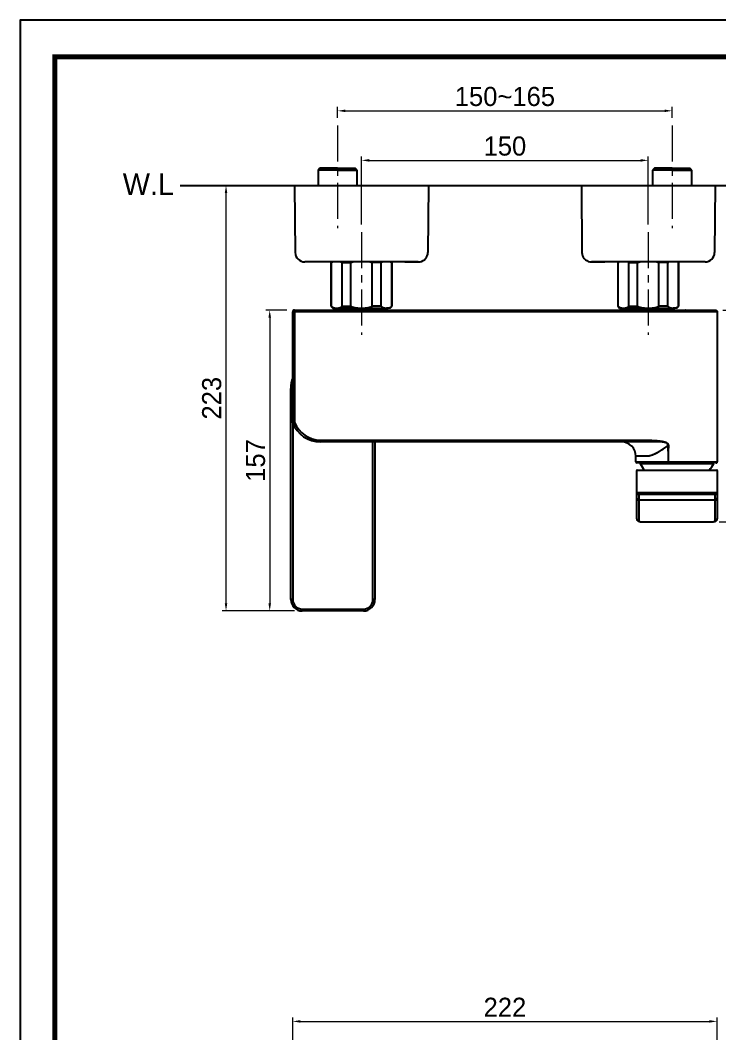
# Model space of a CAD drawing. Extents: x 1797 to 2925, y 0 to 827.
# Drawn here: x 1797 to 2162, y 296 to 827 of the extents above; entities that cross this region are included whole.
import ezdxf

# ---------------------------------------------------------------- set-up
doc = ezdxf.new("R2010")
doc.units = 0
doc.header["$LTSCALE"] = 30
doc.header["$MEASUREMENT"] = 0
doc.header["$PDMODE"] = 3
doc.header["$PDSIZE"] = -10
doc.linetypes.add('CENTER', pattern=[2, 1.25, -0.25, 0.25, -0.25])
doc.layers.get('0').update_dxf_attribs({"linetype": 'CONTINUOUS'})
doc.layers.get('DEFPOINTS').update_dxf_attribs({"linetype": 'CONTINUOUS'})
doc.layers.add('1', color=7, linetype='CONTINUOUS')
doc.layers.add('DEF_LAYER_ASSEM_MEMBER', color=7, linetype='CONTINUOUS')
doc.layers.add('치수선', color=7, linetype='CONTINUOUS', lineweight=20)
doc.styles.add('Daelim Dimension', font='')
doc.styles.get('Daelim Dimension').set_extended_font_data('나눔고딕')
doc.dimstyles.new('DEFAULT', dxfattribs={"dimscale": 2, "dimtxt": 2, "dimasz": 2, "dimexe": 0, "dimexo": 2, "dimgap": 1, "dimtad": 1, "dimdec": 1, "dimzin": 9, "dimdsep": 46, "dimtxsty": 'Daelim Dimension', "dimcen": 0.5, "dimclrd": 252, "dimclre": 252, "dimclrt": 3, "dimadec": 1, "dimazin": 0, "dimtfac": 1, "dimtdec": 1, "dimtix": 1, "dimtmove": 0, "dimatfit": 3, "dimfxl": 1, "dimtolj": 1, "dimtzin": 1, "dimlwd": 9, "dimlwe": 9, "dimarcsym": 0})

# ---------------------------------------------------------------- blocks, each defined once
blk = doc.blocks.new('*D16')
at = {"color": 5, "lineweight": 9, "ltscale": 0.5, "transparency": 16777216}
for p, q in [((1939.08, 268.83), (1939.08, 304.85)), ((1943.08, 302.85), (2157.08, 302.85)), ((2161.08, 253.44), (2161.08, 304.85))]:
    blk.add_line(p, q, dxfattribs=at)
at = {"color": 5, "ltscale": 0.5, "transparency": 16777216}
for points in [[(1943.08, 303.51), (1943.08, 302.18), (1939.08, 302.85)], [(2157.08, 303.51), (2157.08, 302.18), (2161.08, 302.85)]]:
    blk.add_solid(points, dxfattribs=at)
at = {"layer": 'DEFPOINTS', "color": 0, "ltscale": 0.5, "transparency": 16777216}
for p in [(2161.08, 302.85), (1939.08, 264.83), (2161.08, 249.44)]:
    blk.add_point(p, dxfattribs=at)
at = {"color": 7, "ltscale": 0.5, "transparency": 16777216, "insert": (2050.08, 310.24), "char_height": 10, "attachment_point": 5, "style": 'Daelim Dimension'}
blk.add_mtext('\\A1;222', dxfattribs=at)
blk = doc.blocks.new('*D18')
at = {"color": 5, "lineweight": 9, "ltscale": 0.5, "transparency": 16777216}
for p, q in [((1936.08, 740.32), (1902.2, 740.32)), ((1904.2, 521.67), (1904.2, 736.32)), ((1940.08, 517.67), (1902.2, 517.67))]:
    blk.add_line(p, q, dxfattribs=at)
at = {"color": 5, "ltscale": 0.5, "transparency": 16777216}
for points in [[(1903.54, 736.32), (1904.87, 736.32), (1904.2, 740.32)], [(1903.54, 521.67), (1904.87, 521.67), (1904.2, 517.67)]]:
    blk.add_solid(points, dxfattribs=at)
at = {"layer": 'DEFPOINTS', "color": 0, "ltscale": 0.5, "transparency": 16777216}
for p in [(1904.2, 740.32), (1940.08, 740.32), (1944.08, 517.67)]:
    blk.add_point(p, dxfattribs=at)
at = {"color": 7, "ltscale": 0.5, "transparency": 16777216, "insert": (1896.75, 629), "char_height": 10, "attachment_point": 5, "rotation": 90, "style": 'Daelim Dimension'}
blk.add_mtext('\\A1;223', dxfattribs=at)
blk = doc.blocks.new('*D19')
at = {"color": 5, "lineweight": 9, "ltscale": 0.5, "transparency": 16777216}
for p, q in [((1936.08, 675.12), (1925.05, 675.12)), ((1927.05, 671.12), (1927.05, 521.67)), ((1940.08, 517.67), (1925.05, 517.67))]:
    blk.add_line(p, q, dxfattribs=at)
at = {"color": 5, "ltscale": 0.5, "transparency": 16777216}
for points in [[(1926.39, 671.12), (1927.72, 671.12), (1927.05, 675.12)], [(1926.39, 521.67), (1927.72, 521.67), (1927.05, 517.67)]]:
    blk.add_solid(points, dxfattribs=at)
at = {"layer": 'DEFPOINTS', "color": 0, "ltscale": 0.5, "transparency": 16777216}
for p in [(1940.08, 675.12), (1927.05, 517.67), (1944.08, 517.67)]:
    blk.add_point(p, dxfattribs=at)
at = {"color": 7, "ltscale": 0.5, "transparency": 16777216, "insert": (1919.67, 596.4), "char_height": 10, "attachment_point": 5, "rotation": 90, "style": 'Daelim Dimension'}
blk.add_mtext('\\A1;157', dxfattribs=at)
blk = doc.blocks.new('*D20')
at = {"color": 5, "lineweight": 9, "ltscale": 0.5, "transparency": 16777216}
for p, q in [((2164.08, 675.12), (2186.6, 675.12)), ((2184.6, 568.3), (2184.6, 671.12)), ((2162.08, 564.3), (2186.6, 564.3))]:
    blk.add_line(p, q, dxfattribs=at)
at = {"color": 5, "ltscale": 0.5, "transparency": 16777216}
for points in [[(2183.94, 671.12), (2185.27, 671.12), (2184.6, 675.12)], [(2183.94, 568.3), (2185.27, 568.3), (2184.6, 564.3)]]:
    blk.add_solid(points, dxfattribs=at)
at = {"layer": 'DEFPOINTS', "color": 0, "ltscale": 0.5, "transparency": 16777216}
for p in [(2160.08, 675.12), (2184.6, 675.12), (2158.08, 564.3)]:
    blk.add_point(p, dxfattribs=at)
at = {"color": 7, "ltscale": 0.5, "transparency": 16777216, "insert": (2177.27, 619.71), "char_height": 10, "attachment_point": 5, "rotation": 90, "style": 'Daelim Dimension'}
blk.add_mtext('\\A1;111', dxfattribs=at)
blk = doc.blocks.new('*D21')
at = {"color": 5, "lineweight": 9, "ltscale": 0.5, "transparency": 16777216}
for p, q in [((2164.08, 740.32), (2186.6, 740.32)), ((2184.6, 679.12), (2184.6, 736.32)), ((2164.08, 675.12), (2186.6, 675.12))]:
    blk.add_line(p, q, dxfattribs=at)
at = {"color": 5, "ltscale": 0.5, "transparency": 16777216}
for points in [[(2183.94, 736.32), (2185.27, 736.32), (2184.6, 740.32)], [(2183.94, 679.12), (2185.27, 679.12), (2184.6, 675.12)]]:
    blk.add_solid(points, dxfattribs=at)
at = {"layer": 'DEFPOINTS', "color": 0, "ltscale": 0.5, "transparency": 16777216}
for p in [(2160.08, 740.32), (2184.6, 740.32), (2160.08, 675.12)]:
    blk.add_point(p, dxfattribs=at)
at = {"color": 7, "ltscale": 0.5, "transparency": 16777216, "insert": (2177.16, 707.72), "char_height": 10, "attachment_point": 5, "rotation": 90, "style": 'Daelim Dimension'}
blk.add_mtext('\\A1;65', dxfattribs=at)
blk = doc.blocks.new('*D22')
at = {"color": 5, "lineweight": 9, "ltscale": 0.5, "transparency": 16777216}
for p, q in [((1975.08, 719.85), (1975.08, 755.48)), ((1979.08, 753.48), (2121.08, 753.48)), ((2125.08, 719.85), (2125.08, 755.48))]:
    blk.add_line(p, q, dxfattribs=at)
at = {"color": 5, "ltscale": 0.5, "transparency": 16777216}
for points in [[(1979.08, 754.15), (1979.08, 752.81), (1975.08, 753.48)], [(2121.08, 754.15), (2121.08, 752.81), (2125.08, 753.48)]]:
    blk.add_solid(points, dxfattribs=at)
at = {"layer": 'DEFPOINTS', "color": 0, "ltscale": 0.5, "transparency": 16777216}
for p in [(2125.08, 753.48), (1975.08, 715.85), (2125.08, 715.85)]:
    blk.add_point(p, dxfattribs=at)
at = {"color": 7, "ltscale": 0.5, "transparency": 16777216, "insert": (2050.08, 760.91), "char_height": 10, "attachment_point": 5, "style": 'Daelim Dimension'}
blk.add_mtext('\\A1;150', dxfattribs=at)
blk = doc.blocks.new('*D23')
at = {"color": 5, "lineweight": 9, "ltscale": 0.5, "transparency": 16777216}
for p, q in [((1962.58, 775.66), (1962.58, 781.41)), ((2137.58, 775.66), (2137.58, 781.41)), ((1966.58, 779.41), (2133.58, 779.41))]:
    blk.add_line(p, q, dxfattribs=at)
at = {"color": 5, "ltscale": 0.5, "transparency": 16777216}
for points in [[(1966.58, 780.08), (1966.58, 778.75), (1962.58, 779.41)], [(2133.58, 780.08), (2133.58, 778.75), (2137.58, 779.41)]]:
    blk.add_solid(points, dxfattribs=at)
at = {"layer": 'DEFPOINTS', "color": 0, "ltscale": 0.5, "transparency": 16777216}
for p in [(2137.58, 779.41), (1962.58, 771.66), (2137.58, 771.66)]:
    blk.add_point(p, dxfattribs=at)
at = {"color": 7, "ltscale": 0.5, "transparency": 16777216, "insert": (2050.08, 786.86), "char_height": 10, "attachment_point": 5, "style": 'Daelim Dimension'}
blk.add_mtext('\\A1;150~165', dxfattribs=at)

msp = doc.modelspace()

# ---------------------------------------------------------------- linework, layer by layer
at = {"ltscale": 0.5}
msp.add_line((1880.29, 740.32), (2667.68, 740.32), dxfattribs=at)
msp.add_lwpolyline([(1796.59, 0), (2924.99, 0), (2924.99, 826.8), (1796.59, 826.8)], close=True, dxfattribs=at)
at = {"color": 5, "linetype": 'ByBlock', "lineweight": 200, "const_width": 2.6}
msp.add_lwpolyline([(1814.73, 35.4), (2906.73, 35.4), (2906.73, 807.6), (1814.73, 807.6)], close=True, dxfattribs=at)
at = {"layer": '1', "color": 7, "linetype": 'Continuous', "lineweight": -3}
for p, q in [((1953.33, 749.32), (1952.33, 748.32)), ((1962.58, 748.32), (1952.33, 748.32)), ((1952.33, 748.32), (1952.33, 740.32)), ((1962.58, 749.32), (1953.33, 749.32)), ((1962.58, 749.32), (1971.83, 749.32)), ((1962.58, 748.32), (1972.83, 748.32)), ((1972.83, 748.32), (1971.83, 749.32)), ((1972.83, 740.32), (1972.83, 748.32)), ((2128.33, 749.32), (2127.33, 748.32)), ((2137.58, 748.32), (2127.33, 748.32)), ((2127.33, 748.32), (2127.33, 740.32)), ((2137.58, 749.32), (2128.33, 749.32)), ((2137.58, 749.32), (2146.83, 749.32)), ((2137.58, 748.32), (2147.83, 748.32)), ((2147.83, 748.32), (2146.83, 749.32)), ((2147.83, 740.32), (2147.83, 748.32)), ((1940.08, 740.32), (1952.08, 740.32)), ((1940.08, 740.32), (1940.39, 705.28)), ((1952.08, 740.32), (1998.08, 740.32)), ((1998.08, 740.32), (2010.08, 740.32)), ((2010.08, 740.32), (2009.78, 705.28)), ((2090.08, 740.32), (2102.08, 740.32)), ((2090.08, 740.32), (2090.39, 705.28)), ((2102.08, 740.32), (2148.08, 740.32)), ((2148.08, 740.32), (2160.08, 740.32)), ((2160.08, 740.32), (2159.78, 705.28)), ((1997.78, 700.32), (1952.39, 700.32)), ((1959.38, 700.32), (1959.08, 700.02)), ((1991.08, 700.02), (1990.78, 700.32)), ((2147.78, 700.32), (2102.39, 700.32)), ((2109.38, 700.32), (2109.08, 700.02)), ((2141.08, 700.02), (2140.78, 700.32)), ((1959.08, 700.02), (1959.31, 700.02)), ((1959.08, 700.02), (1959.08, 677.12)), ((1959.31, 677.12), (1959.31, 700.02)), ((1964.88, 677.12), (1964.88, 700.02)), ((1964.88, 700.02), (1969.51, 700.02)), ((1969.51, 677.12), (1969.51, 700.02)), ((1980.65, 677.12), (1980.65, 700.02)), ((1985.29, 700.02), (1980.65, 700.02)), ((1985.29, 677.12), (1985.29, 700.02)), ((1990.86, 700.02), (1991.08, 700.02)), ((1990.86, 677.12), (1990.86, 700.02)), ((1991.08, 677.12), (1991.08, 700.02)), ((2109.08, 700.02), (2109.31, 700.02)), ((2109.08, 700.02), (2109.08, 677.12)), ((2109.31, 677.12), (2109.31, 700.02)), ((2114.88, 700.02), (2119.51, 700.02)), ((2114.88, 677.12), (2114.88, 700.02)), ((2119.51, 677.12), (2119.51, 700.02)), ((2130.65, 677.12), (2130.65, 700.02)), ((2135.29, 700.02), (2130.65, 700.02)), ((2135.29, 677.12), (2135.29, 700.02)), ((2140.86, 700.02), (2141.08, 700.02)), ((2140.86, 677.12), (2140.86, 700.02)), ((2141.08, 677.12), (2141.08, 700.02)), ((1939.08, 674.12), (1940.08, 674.12)), ((1939.08, 616.15), (1939.08, 674.12)), ((1940.08, 675.12), (2144.58, 675.12)), ((1940.08, 674.12), (1940.08, 675.12)), ((2144.69, 674.12), (1940.08, 674.12)), ((1940.08, 674.12), (1940.08, 616.33)), ((1959.08, 677.12), (1959.31, 677.12)), ((1959.08, 677.12), (1960.08, 676.12)), ((1960.08, 676.12), (1962.09, 676.12)), ((1962.09, 676.12), (1975.08, 676.12)), ((1964.68, 675.12), (1965.01, 676.12)), ((1964.88, 677.12), (1969.51, 677.12)), ((1975.08, 676.12), (1988.07, 676.12)), ((1985.29, 677.12), (1980.65, 677.12)), ((1985.48, 675.12), (1985.15, 676.12)), ((1990.08, 676.12), (1988.07, 676.12)), ((1990.08, 676.12), (1991.08, 677.12)), ((1990.86, 677.12), (1991.08, 677.12)), ((2109.08, 677.12), (2109.31, 677.12)), ((2109.08, 677.12), (2110.08, 676.12)), ((2110.08, 676.12), (2112.09, 676.12)), ((2112.09, 676.12), (2125.08, 676.12)), ((2114.68, 675.12), (2115.01, 676.12)), ((2114.88, 677.12), (2119.51, 677.12)), ((2125.08, 676.12), (2138.07, 676.12)), ((2135.29, 677.12), (2130.65, 677.12)), ((2135.48, 675.12), (2135.15, 676.12)), ((2140.08, 676.12), (2138.07, 676.12)), ((2140.08, 676.12), (2141.08, 677.12)), ((2140.86, 677.12), (2141.08, 677.12)), ((2144.58, 675.12), (2160.08, 675.12)), ((2161.08, 674.12), (2144.69, 674.12)), ((2161.08, 674.12), (2161.08, 595.62)), ((1939.08, 634.15), (1938.08, 634.15)), ((1938.08, 523.67), (1938.08, 634.15)), ((1939.08, 616.14), (1939.08, 523.67)), ((1953.58, 606.12), (1953.58, 607.12)), ((1953.58, 607.12), (2119.08, 607.12)), ((2119.08, 606.12), (1953.58, 606.12)), ((1981.08, 523.67), (1981.08, 606.12)), ((1982.08, 606.12), (1982.08, 523.67)), ((2135.47, 601.37), (2135.47, 595.62)), ((2124.51, 598.62), (2118.58, 598.62)), ((2118.58, 595.62), (2118.58, 598.62)), ((2118.58, 595.62), (2135.47, 595.62)), ((2135.53, 595.12), (2119.08, 595.12)), ((2120.75, 594.82), (2159.42, 594.82)), ((2135.47, 595.62), (2144.69, 595.62)), ((2144.64, 595.12), (2135.53, 595.12)), ((2160.58, 595.12), (2144.64, 595.12)), ((2144.69, 595.62), (2161.08, 595.62)), ((2161.08, 591.2), (2119.08, 591.2)), ((2119.08, 579.69), (2119.08, 591.2)), ((2119.28, 591.4), (2160.88, 591.4)), ((2161.08, 591.2), (2161.08, 579.69)), ((2119.08, 579.69), (2161.08, 579.69)), ((2160.08, 578.69), (2120.08, 578.69)), ((2119.08, 565.79), (2119.08, 576.69)), ((2120.08, 575.72), (2120.08, 564.82)), ((2160.08, 564.82), (2160.08, 575.72)), ((2161.08, 576.69), (2161.08, 565.79)), ((2122.08, 564.33), (2122.08, 564.3)), ((2122.08, 564.33), (2158.08, 564.33)), ((2122.08, 564.3), (2158.08, 564.3)), ((2158.08, 564.33), (2158.08, 564.3)), ((1939.08, 523.67), (1938.08, 523.67)), ((1982.08, 523.67), (1981.08, 523.67)), ((1944.08, 518.67), (1944.08, 517.67)), ((1944.08, 518.67), (1976.08, 518.67)), ((1976.08, 517.67), (1944.08, 517.67)), ((1976.08, 518.67), (1976.08, 517.67))]:
    msp.add_line(p, q, dxfattribs=at)
for centre, radius, start, end in [((1945.39, 705.32), 5, 180.5, 270), ((2004.78, 705.32), 5, 280.252, 359.5), ((2095.39, 705.32), 5, 180.5, 259.7537), ((2154.78, 705.32), 5, 270.0002, 359.5), ((1940.08, 674.12), 1, 90, 180), ((1954.08, 634.15), 16, 159.6347, 180), ((1953.58, 621.62), 15.5, 200.6935, 270), ((1953.58, 621.62), 14.5, 201.4033, 270), ((2111.08, 598.62), 7.5, 0, 90), ((2119.08, 595.62), 0.5, 180, 270), ((2120.92, 594.92), 0.2, 93.1396, 209.3853), ((2140.08, 605.71), 22.19, 209.3853, 220.1581), ((2140.08, 605.71), 22.19, 319.842, 330.6147), ((2159.24, 594.92), 0.2, 330.6147, 86.8604), ((2119.28, 591.2), 0.2, 90, 180), ((2160.88, 591.2), 0.2, 0, 90), ((2120.08, 579.69), 1, 180, 270), ((2160.08, 579.69), 1, 270, 0), ((1944.08, 523.67), 6, 180, 270), ((1944.08, 523.67), 5, 180, 270), ((1976.08, 523.67), 5, 270, 0), ((1976.08, 523.67), 6, 270, 0)]:
    msp.add_arc(centre, radius, start, end, dxfattribs=at)
for centre, major_axis, ratio, start_param, end_param in [((2120.08, 576.69), (1, 0), 0.970296, 3.141593, 4.712389), ((2160.08, 576.69), (1, 0), 0.970296, 4.712389, 6.283185), ((2120.08, 565.79), (-1, 0), 0.970296, 0, 1.570796), ((2122.08, 564.82), (2, 0), 0.242513, 3.141593, 4.712389), ((2158.08, 564.82), (2, 0), 0.242513, 4.712389, 6.283185), ((2160.08, 565.79), (1, 0), 0.970296, 4.712389, 6.283185)]:
    msp.add_ellipse(centre, major_axis=major_axis, ratio=ratio, start_param=start_param, end_param=end_param, dxfattribs=at)
for points, knots in [([(1952.39, 700.32), (1952.02, 700.32), (1951.29, 700.32), (1950.22, 700.32), (1949.2, 700.32), (1948.26, 700.32), (1947.42, 700.32), (1946.7, 700.32), (1946.13, 700.32), (1945.7, 700.32), (1945.51, 700.32), (1945.45, 700.32), (1945.39, 700.32)], [0, 0, 0, 0, 0.1, 0.2, 0.3, 0.4, 0.5, 0.6, 0.7, 0.8, 0.9, 0.9264452, 0.9264452, 0.9264452, 0.9264452]), ([(1997.78, 700.4), (1998.3, 700.4), (1999.32, 700.4), (2000.82, 700.4), (2002.19, 700.4), (2003.39, 700.4), (2004.38, 700.4), (2005.11, 700.4), (2005.57, 700.4), (2005.67, 700.4), (2005.67, 700.4)], [0, 0, 0, 0, 0.125, 0.249988, 0.374983, 0.49998, 0.624979, 0.749982, 0.874983, 1, 1, 1, 1]), ([(2094.5, 700.4), (2094.5, 700.4), (2094.62, 700.4), (2095.16, 700.4), (2095.98, 700.4), (2097.04, 700.4), (2098.27, 700.4), (2099.61, 700.4), (2100.99, 700.4), (2101.92, 700.4), (2102.39, 700.4)], [0, 0, 0, 0, 0.138642, 0.273376, 0.404219, 0.531166, 0.654218, 0.773375, 0.88863, 1, 1, 1, 1]), ([(2154.78, 700.32), (2154.72, 700.32), (2154.66, 700.32), (2154.46, 700.32), (2154.04, 700.32), (2153.46, 700.32), (2152.75, 700.32), (2151.91, 700.32), (2150.97, 700.32), (2149.95, 700.32), (2148.87, 700.32), (2148.15, 700.32), (2147.78, 700.32)], [0.0726937, 0.0726937, 0.0726937, 0.0726937, 0.1, 0.2, 0.3, 0.4, 0.5, 0.6, 0.7, 0.8, 0.9, 1, 1, 1, 1]), ([(1959.31, 677.12), (1959.76, 676.81), (1960.44, 676.43), (1961.14, 676.23), (1961.62, 676.15), (1961.85, 676.12), (1962.09, 676.12)], [0, 0, 0, 0, 0.5, 0.75, 0.75, 1, 1, 1, 1]), ([(1962.09, 676.12), (1962.33, 676.12), (1962.57, 676.15), (1963.04, 676.23), (1963.74, 676.43), (1964.43, 676.81), (1964.88, 677.12)], [0, 0, 0, 0, 0.25, 0.25, 0.5, 1, 1, 1, 1]), ([(1969.51, 677.12), (1970.42, 676.81), (1971.79, 676.43), (1973.19, 676.23), (1974.13, 676.15), (1974.6, 676.12), (1975.08, 676.12)], [0, 0, 0, 0, 0.5, 0.75, 0.75, 1, 1, 1, 1]), ([(1975.08, 676.12), (1975.56, 676.12), (1976.04, 676.15), (1976.98, 676.23), (1978.38, 676.43), (1979.75, 676.81), (1980.65, 677.12)], [0, 0, 0, 0, 0.25, 0.25, 0.5, 1, 1, 1, 1]), ([(1985.29, 677.12), (1985.74, 676.81), (1986.42, 676.43), (1987.13, 676.23), (1987.6, 676.15), (1987.83, 676.12), (1988.07, 676.12)], [0, 0, 0, 0, 0.5, 0.75, 0.75, 1, 1, 1, 1]), ([(1988.07, 676.12), (1988.31, 676.12), (1988.55, 676.15), (1989.02, 676.23), (1989.72, 676.43), (1990.41, 676.81), (1990.86, 677.12)], [0, 0, 0, 0, 0.25, 0.25, 0.5, 1, 1, 1, 1]), ([(2109.31, 677.12), (2109.76, 676.81), (2110.44, 676.43), (2111.14, 676.23), (2111.62, 676.15), (2111.85, 676.12), (2112.09, 676.12)], [0, 0, 0, 0, 0.5, 0.75, 0.75, 1, 1, 1, 1]), ([(2112.09, 676.12), (2112.33, 676.12), (2112.57, 676.15), (2113.04, 676.23), (2113.74, 676.43), (2114.43, 676.81), (2114.88, 677.12)], [0, 0, 0, 0, 0.25, 0.25, 0.5, 1, 1, 1, 1]), ([(2119.51, 677.12), (2120.42, 676.81), (2121.79, 676.43), (2123.19, 676.23), (2124.13, 676.15), (2124.6, 676.12), (2125.08, 676.12)], [0, 0, 0, 0, 0.5, 0.75, 0.75, 1, 1, 1, 1]), ([(2125.08, 676.12), (2125.56, 676.12), (2126.04, 676.15), (2126.98, 676.23), (2128.38, 676.43), (2129.75, 676.81), (2130.65, 677.12)], [0, 0, 0, 0, 0.25, 0.25, 0.5, 1, 1, 1, 1]), ([(2135.29, 677.12), (2135.74, 676.81), (2136.42, 676.43), (2137.13, 676.23), (2137.6, 676.15), (2137.83, 676.12), (2138.07, 676.12)], [0, 0, 0, 0, 0.5, 0.75, 0.75, 1, 1, 1, 1]), ([(2138.07, 676.12), (2138.31, 676.12), (2138.55, 676.15), (2139.02, 676.23), (2139.72, 676.43), (2140.41, 676.81), (2140.86, 677.12)], [0, 0, 0, 0, 0.25, 0.25, 0.5, 1, 1, 1, 1]), ([(2144.69, 674.12), (2144.69, 674.19), (2144.69, 674.25), (2144.69, 674.35), (2144.69, 674.38), (2144.69, 674.43), (2144.69, 674.44), (2144.69, 674.48), (2144.68, 674.49), (2144.68, 674.57), (2144.68, 674.62), (2144.67, 674.69), (2144.67, 674.71), (2144.67, 674.73), (2144.67, 674.75), (2144.67, 674.78), (2144.66, 674.81), (2144.66, 674.88), (2144.65, 674.92), (2144.64, 674.96), (2144.64, 674.97), (2144.64, 674.99), (2144.63, 675.01), (2144.63, 675.05), (2144.62, 675.07), (2144.61, 675.08), (2144.61, 675.09), (2144.61, 675.1), (2144.61, 675.1), (2144.6, 675.11), (2144.6, 675.11), (2144.59, 675.12), (2144.59, 675.12), (2144.59, 675.12), (2144.58, 675.12), (2144.58, 675.12), (2144.58, 675.12), (2144.58, 675.12), (2144.58, 675.12)], [0, 0, 0, 0, 0.125, 0.125, 0.1875, 0.1875, 0.21875, 0.21875, 0.25, 0.25, 0.375, 0.375, 0.40625, 0.40625, 0.4375, 0.4375, 0.5, 0.5, 0.625, 0.625, 0.65625, 0.65625, 0.6875, 0.75, 0.8125, 0.8125, 0.84375, 0.84375, 0.875, 0.875, 0.9375, 0.9375, 0.96875, 0.984375, 0.984375, 0.992188, 0.992188, 1, 1, 1, 1]), ([(2160.08, 675.12), (2160.09, 675.12), (2160.09, 675.12), (2160.1, 675.12), (2160.1, 675.12), (2160.12, 675.12), (2160.14, 675.12), (2160.16, 675.12), (2160.21, 675.11), (2160.25, 675.11), (2160.29, 675.1), (2160.31, 675.1), (2160.34, 675.09), (2160.36, 675.08), (2160.4, 675.07), (2160.47, 675.05), (2160.54, 675.01), (2160.58, 674.99), (2160.61, 674.97), (2160.62, 674.96), (2160.69, 674.92), (2160.74, 674.88), (2160.81, 674.81), (2160.83, 674.78), (2160.87, 674.75), (2160.88, 674.73), (2160.9, 674.71), (2160.9, 674.69), (2160.95, 674.62), (2160.98, 674.57), (2161.01, 674.49), (2161.02, 674.48), (2161.03, 674.44), (2161.03, 674.43), (2161.05, 674.38), (2161.06, 674.35), (2161.08, 674.25), (2161.08, 674.19), (2161.08, 674.12)], [0, 0, 0, 0, 0.007812, 0.007812, 0.015625, 0.015625, 0.03125, 0.0625, 0.0625, 0.125, 0.125, 0.15625, 0.15625, 0.1875, 0.1875, 0.25, 0.3125, 0.34375, 0.34375, 0.375, 0.375, 0.5, 0.5, 0.5625, 0.5625, 0.59375, 0.59375, 0.625, 0.625, 0.75, 0.75, 0.78125, 0.78125, 0.8125, 0.8125, 0.875, 0.875, 1, 1, 1, 1]), ([(1939.08, 616.15), (1939.08, 616.15), (1939.09, 616.15), (1939.11, 616.15), (1939.12, 616.15), (1939.13, 616.15), (1939.14, 616.16), (1939.15, 616.16), (1939.15, 616.16), (1939.19, 616.16), (1939.22, 616.17), (1939.26, 616.18), (1939.27, 616.18), (1939.29, 616.18), (1939.3, 616.19), (1939.33, 616.19), (1939.36, 616.2), (1939.42, 616.21), (1939.48, 616.22), (1939.54, 616.23), (1939.56, 616.23), (1939.59, 616.24), (1939.63, 616.25), (1939.7, 616.26), (1939.76, 616.27), (1939.82, 616.28), (1939.86, 616.29), (1939.92, 616.3), (1939.95, 616.31), (1940, 616.32), (1940.02, 616.32), (1940.05, 616.32), (1940.07, 616.33), (1940.08, 616.33)], [0, 0, 0, 0, 0.125, 0.125, 0.1875, 0.1875, 0.21875, 0.21875, 0.25, 0.25, 0.375, 0.375, 0.40625, 0.40625, 0.4375, 0.4375, 0.5, 0.5, 0.625, 0.625, 0.65625, 0.65625, 0.6875, 0.75, 0.8125, 0.8125, 0.875, 0.875, 0.9375, 0.9375, 0.96875, 0.96875, 1, 1, 1, 1]), ([(2119.08, 607.12), (2119.51, 607.12), (2119.93, 607.12), (2120.78, 607.11), (2121.21, 607.11), (2122.49, 607.09), (2123.34, 607.08), (2124.61, 607.04), (2125.04, 607.03), (2125.89, 607), (2126.31, 606.98), (2127.16, 606.95), (2127.59, 606.93), (2128.43, 606.88), (2128.86, 606.85), (2129.49, 606.8), (2129.71, 606.79), (2130.13, 606.75), (2130.34, 606.73), (2130.77, 606.69), (2130.98, 606.67), (2131.4, 606.61), (2131.61, 606.59), (2132.03, 606.53), (2132.25, 606.49), (2132.56, 606.43), (2132.67, 606.41), (2132.88, 606.37), (2132.98, 606.35), (2133.19, 606.3), (2133.29, 606.27), (2133.5, 606.22), (2133.6, 606.19), (2133.81, 606.12), (2133.91, 606.09), (2134.11, 606.01), (2134.21, 605.97), (2134.4, 605.88), (2134.5, 605.83), (2134.64, 605.75), (2134.68, 605.72), (2134.77, 605.67), (2134.82, 605.63), (2134.95, 605.54), (2135.03, 605.47), (2135.14, 605.35), (2135.17, 605.31), (2135.23, 605.25), (2135.24, 605.23), (2135.27, 605.18), (2135.29, 605.16), (2135.36, 605.05), (2135.41, 604.96), (2135.47, 604.81), (2135.49, 604.76), (2135.51, 604.68), (2135.52, 604.65), (2135.53, 604.6), (2135.54, 604.58), (2135.56, 604.44), (2135.58, 604.34), (2135.58, 604.21), (2135.58, 604.18), (2135.58, 604.14), (2135.58, 604.13), (2135.58, 604.1), (2135.58, 604.03), (2135.58, 603.97), (2135.58, 603.7), (2135.58, 603.49), (2135.57, 603.07), (2135.56, 602.85), (2135.53, 602.22), (2135.5, 601.79), (2135.47, 601.37)], [0, 0, 0, 0, 0.0625, 0.0625, 0.125, 0.125, 0.25, 0.25, 0.3125, 0.3125, 0.375, 0.375, 0.4375, 0.4375, 0.5, 0.5, 0.53125, 0.53125, 0.5625, 0.5625, 0.59375, 0.59375, 0.625, 0.625, 0.65625, 0.65625, 0.671875, 0.671875, 0.6875, 0.6875, 0.703125, 0.703125, 0.71875, 0.71875, 0.734375, 0.734375, 0.75, 0.75, 0.765625, 0.765625, 0.773438, 0.773438, 0.78125, 0.78125, 0.796875, 0.796875, 0.804688, 0.804688, 0.808594, 0.808594, 0.8125, 0.8125, 0.828125, 0.828125, 0.835938, 0.835938, 0.839844, 0.839844, 0.84375, 0.84375, 0.859375, 0.859375, 0.863281, 0.863281, 0.865234, 0.865234, 0.867188, 0.875, 0.875, 0.90625, 0.90625, 0.9375, 0.9375, 1, 1, 1, 1]), ([(2135.36, 604.13), (2135.36, 604.13), (2135.36, 604.14), (2135.36, 604.15), (2135.37, 604.17), (2135.37, 604.2), (2135.37, 604.28), (2135.36, 604.4), (2135.35, 604.49), (2135.34, 604.56), (2135.34, 604.58), (2135.33, 604.62), (2135.32, 604.64), (2135.29, 604.75), (2135.26, 604.84), (2135.21, 604.94), (2135.2, 604.96), (2135.17, 605), (2135.16, 605.02), (2135.14, 605.06), (2135.12, 605.07), (2135.09, 605.11), (2135.08, 605.13), (2135.01, 605.22), (2134.94, 605.28), (2134.83, 605.36), (2134.8, 605.39), (2134.74, 605.43), (2134.72, 605.44), (2134.68, 605.46), (2134.66, 605.48), (2134.57, 605.53), (2134.49, 605.57), (2134.32, 605.65), (2134.24, 605.68), (2134.11, 605.73), (2134.07, 605.74), (2133.98, 605.77), (2133.94, 605.78), (2133.81, 605.82), (2133.72, 605.84), (2133.54, 605.88), (2133.45, 605.9), (2133.28, 605.94), (2133.19, 605.95), (2132.92, 606), (2132.74, 606.02), (2132.47, 606.05), (2132.38, 606.06), (2132.2, 606.08), (2132.11, 606.09), (2131.84, 606.11), (2131.66, 606.13), (2131.3, 606.15), (2131.12, 606.16), (2130.58, 606.19), (2130.22, 606.2), (2129.5, 606.21), (2129.14, 606.22), (2128.42, 606.22), (2128.06, 606.22), (2127.34, 606.22), (2126.98, 606.22), (2126.26, 606.21), (2125.9, 606.2), (2125.18, 606.19), (2124.82, 606.19), (2124.11, 606.18), (2123.75, 606.17), (2123.03, 606.16), (2122.67, 606.15), (2121.95, 606.14), (2121.59, 606.14), (2120.87, 606.13), (2120.52, 606.13), (2119.98, 606.12), (2119.71, 606.12), (2119.4, 606.12), (2119.24, 606.12), (2119.16, 606.12), (2119.13, 606.12), (2119.11, 606.12), (2119.09, 606.12), (2119.08, 606.12)], [0, 0, 0, 0, 0.000977, 0.000977, 0.001953, 0.003906, 0.007813, 0.015625, 0.023438, 0.023438, 0.027344, 0.027344, 0.03125, 0.03125, 0.046875, 0.046875, 0.050781, 0.050781, 0.054688, 0.054688, 0.058594, 0.058594, 0.0625, 0.0625, 0.078125, 0.078125, 0.085937, 0.085937, 0.089844, 0.089844, 0.09375, 0.09375, 0.109375, 0.109375, 0.125, 0.125, 0.132812, 0.132812, 0.140625, 0.140625, 0.15625, 0.15625, 0.171875, 0.171875, 0.1875, 0.1875, 0.21875, 0.21875, 0.234375, 0.234375, 0.25, 0.25, 0.28125, 0.28125, 0.3125, 0.3125, 0.375, 0.375, 0.4375, 0.4375, 0.5, 0.5, 0.5625, 0.5625, 0.625, 0.625, 0.6875, 0.6875, 0.75, 0.75, 0.8125, 0.8125, 0.875, 0.875, 0.9375, 0.9375, 0.96875, 0.984375, 0.992187, 0.996094, 0.998047, 0.998047, 1, 1, 1, 1]), ([(2135.36, 604.12), (2135.34, 604.11), (2135.3, 604.07), (2135.23, 604.03), (2135.17, 603.98), (2135.1, 603.93), (2135.03, 603.89), (2134.97, 603.84), (2134.9, 603.79), (2134.84, 603.75), (2134.77, 603.7), (2134.71, 603.65), (2134.64, 603.61), (2134.58, 603.56), (2134.52, 603.52), (2134.45, 603.47), (2134.39, 603.43), (2134.33, 603.39), (2134.26, 603.34), (2134.2, 603.3), (2134.14, 603.25), (2134.08, 603.21), (2134.01, 603.17), (2133.95, 603.12), (2133.89, 603.08), (2133.83, 603.04), (2133.77, 603), (2133.71, 602.96), (2133.65, 602.91), (2133.59, 602.87), (2133.53, 602.83), (2133.47, 602.79), (2133.41, 602.75), (2133.35, 602.71), (2133.29, 602.67), (2133.23, 602.63), (2133.17, 602.59), (2133.11, 602.55), (2133.06, 602.51), (2133, 602.47), (2132.94, 602.43), (2132.88, 602.39), (2132.83, 602.36), (2132.77, 602.32), (2132.71, 602.28), (2132.66, 602.24), (2132.6, 602.21), (2132.54, 602.17), (2132.49, 602.13), (2132.43, 602.1), (2132.38, 602.06), (2132.32, 602.02), (2132.27, 601.99), (2132.21, 601.95), (2132.14, 601.9), (2132.04, 601.84), (2131.92, 601.76), (2131.81, 601.69), (2131.69, 601.61), (2131.57, 601.54), (2131.46, 601.47), (2131.35, 601.4), (2131.23, 601.33), (2131.12, 601.26), (2131.01, 601.19), (2130.89, 601.12), (2130.78, 601.05), (2130.67, 600.99), (2130.56, 600.92), (2130.46, 600.86), (2130.35, 600.79), (2130.24, 600.73), (2130.13, 600.67), (2130.03, 600.61), (2129.92, 600.55), (2129.82, 600.49), (2129.71, 600.43), (2129.61, 600.37), (2129.51, 600.32), (2129.41, 600.26), (2129.3, 600.21), (2129.2, 600.16), (2129.1, 600.1), (2129, 600.05), (2128.91, 600), (2128.81, 599.95), (2128.71, 599.9), (2128.62, 599.86), (2128.52, 599.81), (2128.42, 599.76), (2128.33, 599.72), (2128.24, 599.67), (2128.14, 599.63), (2128.05, 599.59), (2127.96, 599.55), (2127.87, 599.5), (2127.78, 599.47), (2127.69, 599.43), (2127.6, 599.39), (2127.51, 599.35), (2127.42, 599.32), (2127.34, 599.28), (2127.25, 599.25), (2127.17, 599.21), (2127.08, 599.18), (2127, 599.15), (2126.91, 599.12), (2126.83, 599.09), (2126.75, 599.06), (2126.67, 599.03), (2126.59, 599.01), (2126.51, 598.98), (2126.43, 598.95), (2126.35, 598.93), (2126.27, 598.91), (2126.19, 598.89), (2126.11, 598.86), (2126.04, 598.84), (2125.96, 598.82), (2125.89, 598.8), (2125.81, 598.79), (2125.74, 598.77), (2125.67, 598.75), (2125.59, 598.74), (2125.52, 598.73), (2125.45, 598.71), (2125.38, 598.7), (2125.31, 598.69), (2125.24, 598.68), (2125.17, 598.67), (2125.1, 598.66), (2125.03, 598.65), (2124.97, 598.64), (2124.9, 598.64), (2124.83, 598.63), (2124.77, 598.63), (2124.7, 598.63), (2124.64, 598.62), (2124.58, 598.62), (2124.53, 598.62), (2124.51, 598.62)], [0, 0, 0, 0, 0.005963, 0.011905, 0.017826, 0.023726, 0.029605, 0.035462, 0.041299, 0.047114, 0.052909, 0.058682, 0.064434, 0.070165, 0.075875, 0.081564, 0.087232, 0.092879, 0.098504, 0.104109, 0.109693, 0.115256, 0.120797, 0.126318, 0.131818, 0.137297, 0.142754, 0.148191, 0.153607, 0.159002, 0.164376, 0.169729, 0.175061, 0.180372, 0.185662, 0.190932, 0.19618, 0.201408, 0.206614, 0.2118, 0.216965, 0.222109, 0.227233, 0.232335, 0.237417, 0.242478, 0.247518, 0.252537, 0.257536, 0.262513, 0.267471, 0.272407, 0.277322, 0.282217, 0.287091, 0.297741, 0.308331, 0.318861, 0.329331, 0.339741, 0.350091, 0.360383, 0.370615, 0.380788, 0.390902, 0.400957, 0.410954, 0.420893, 0.430773, 0.440596, 0.45036, 0.460067, 0.469717, 0.479309, 0.488845, 0.498323, 0.507745, 0.517111, 0.526421, 0.535674, 0.544872, 0.554014, 0.563102, 0.572134, 0.581111, 0.590034, 0.598903, 0.607717, 0.616478, 0.625186, 0.63384, 0.642441, 0.65099, 0.659486, 0.66793, 0.676323, 0.684664, 0.692953, 0.701192, 0.709381, 0.717519, 0.725607, 0.733646, 0.741636, 0.749576, 0.757469, 0.765313, 0.773109, 0.780859, 0.788561, 0.796216, 0.803825, 0.811389, 0.818907, 0.82638, 0.833809, 0.841194, 0.848535, 0.855832, 0.863087, 0.8703, 0.877471, 0.884601, 0.89169, 0.898738, 0.905747, 0.912717, 0.919648, 0.92654, 0.933395, 0.940213, 0.946994, 0.95374, 0.96045, 0.967125, 0.973766, 0.980373, 0.986947, 0.99349, 1, 1, 1, 1]), ([(2135.47, 601.37), (2135.47, 601.41), (2135.47, 601.5), (2135.47, 601.62), (2135.47, 601.75), (2135.46, 601.87), (2135.46, 602), (2135.46, 602.12), (2135.46, 602.24), (2135.45, 602.36), (2135.45, 602.48), (2135.44, 602.59), (2135.44, 602.71), (2135.44, 602.83), (2135.43, 602.94), (2135.43, 603.05), (2135.42, 603.17), (2135.42, 603.28), (2135.41, 603.39), (2135.4, 603.5), (2135.4, 603.6), (2135.39, 603.71), (2135.38, 603.82), (2135.38, 603.92), (2135.37, 604.02), (2135.37, 604.09), (2135.36, 604.13)], [0, 0, 0, 0, 0.046245, 0.09209, 0.137535, 0.182581, 0.227228, 0.271475, 0.315324, 0.358775, 0.401827, 0.444481, 0.486737, 0.528596, 0.570058, 0.611122, 0.65179, 0.692061, 0.731937, 0.771416, 0.8105, 0.849189, 0.887483, 0.925383, 0.962888, 1, 1, 1, 1]), ([(2135.47, 595.62), (2135.47, 595.59), (2135.47, 595.56), (2135.47, 595.51), (2135.47, 595.49), (2135.48, 595.46), (2135.48, 595.45), (2135.48, 595.4), (2135.48, 595.37), (2135.48, 595.33), (2135.48, 595.32), (2135.49, 595.29), (2135.49, 595.28), (2135.49, 595.25), (2135.49, 595.22), (2135.5, 595.2), (2135.5, 595.2), (2135.5, 595.19), (2135.5, 595.18), (2135.51, 595.16), (2135.51, 595.15), (2135.51, 595.14), (2135.51, 595.14), (2135.52, 595.13), (2135.52, 595.13), (2135.52, 595.12), (2135.52, 595.12), (2135.53, 595.12), (2135.53, 595.12), (2135.53, 595.12), (2135.53, 595.12)], [0, 0, 0, 0, 0.125, 0.125, 0.1875, 0.1875, 0.25, 0.25, 0.375, 0.375, 0.4375, 0.4375, 0.5, 0.5, 0.625, 0.625, 0.65625, 0.65625, 0.6875, 0.75, 0.8125, 0.8125, 0.875, 0.875, 0.9375, 0.9375, 0.96875, 0.984375, 0.984375, 1, 1, 1, 1]), ([(2160.58, 595.12), (2160.59, 595.12), (2160.59, 595.12), (2160.6, 595.12), (2160.61, 595.12), (2160.62, 595.12), (2160.65, 595.13), (2160.66, 595.13), (2160.7, 595.14), (2160.71, 595.14), (2160.74, 595.15), (2160.77, 595.16), (2160.81, 595.18), (2160.83, 595.19), (2160.85, 595.2), (2160.85, 595.2), (2160.89, 595.22), (2160.91, 595.25), (2160.95, 595.28), (2160.96, 595.29), (2160.98, 595.32), (2160.99, 595.33), (2161.02, 595.37), (2161.03, 595.4), (2161.05, 595.45), (2161.06, 595.46), (2161.07, 595.49), (2161.07, 595.51), (2161.08, 595.56), (2161.08, 595.59), (2161.08, 595.62)], [0, 0, 0, 0, 0.015625, 0.015625, 0.03125, 0.0625, 0.0625, 0.125, 0.125, 0.1875, 0.1875, 0.25, 0.3125, 0.34375, 0.34375, 0.375, 0.375, 0.5, 0.5, 0.5625, 0.5625, 0.625, 0.625, 0.75, 0.75, 0.8125, 0.8125, 0.875, 0.875, 1, 1, 1, 1]), ([(2119.08, 576.69), (2119.08, 576.93), (2119.08, 577.18), (2119.08, 577.64), (2119.08, 577.86), (2119.08, 578.27), (2119.08, 578.47), (2119.08, 578.72), (2119.08, 578.8), (2119.08, 578.91), (2119.08, 578.95), (2119.08, 579.02), (2119.08, 579.05), (2119.08, 579.14), (2119.08, 579.2), (2119.08, 579.3), (2119.08, 579.35), (2119.08, 579.47), (2119.08, 579.53), (2119.08, 579.62), (2119.08, 579.64), (2119.08, 579.68), (2119.08, 579.69), (2119.08, 579.69)], [0, 0, 0, 0, 0.125, 0.125, 0.25, 0.25, 0.375, 0.375, 0.4375, 0.4375, 0.46875, 0.46875, 0.5, 0.5, 0.5625, 0.5625, 0.625, 0.625, 0.75, 0.75, 0.875, 0.875, 1, 1, 1, 1]), ([(2161.08, 579.69), (2161.08, 579.69), (2161.08, 579.68), (2161.08, 579.64), (2161.08, 579.62), (2161.08, 579.53), (2161.08, 579.47), (2161.08, 579.35), (2161.08, 579.3), (2161.08, 579.2), (2161.08, 579.14), (2161.08, 579.05), (2161.08, 579.02), (2161.08, 578.95), (2161.08, 578.91), (2161.08, 578.8), (2161.08, 578.72), (2161.08, 578.47), (2161.08, 578.27), (2161.08, 577.86), (2161.08, 577.64), (2161.08, 577.18), (2161.08, 576.93), (2161.08, 576.69)], [0, 0, 0, 0, 0.125, 0.125, 0.25, 0.25, 0.375, 0.375, 0.4375, 0.4375, 0.5, 0.5, 0.53125, 0.53125, 0.5625, 0.5625, 0.625, 0.625, 0.75, 0.75, 0.875, 0.875, 1, 1, 1, 1]), ([(2119.08, 565.79), (2119.09, 565.63), (2119.14, 565.36), (2119.36, 565.02), (2119.62, 564.79), (2119.95, 564.62), (2120.37, 564.48), (2120.94, 564.37), (2121.53, 564.31), (2121.92, 564.3), (2122.08, 564.3)], [0, 0, 0, 0, 0.115468, 0.212895, 0.308718, 0.417297, 0.561827, 0.723251, 0.890233, 1, 1, 1, 1]), ([(2158.08, 564.3), (2158.2, 564.3), (2158.54, 564.31), (2159.1, 564.35), (2159.72, 564.46), (2160.19, 564.6), (2160.56, 564.8), (2160.84, 565.06), (2161.04, 565.4), (2161.08, 565.66), (2161.08, 565.79)], [0, 0, 0, 0, 0.082389, 0.241095, 0.404315, 0.582218, 0.696109, 0.79932, 0.903844, 1, 1, 1, 1])]:
    msp.add_open_spline(points, degree=3, knots=knots, dxfattribs=at)
for points, degree in [([(1959.31, 700.02), (1959.49, 700.15), (1959.67, 700.27), (1959.86, 700.37)], 3), ([(1964.32, 700.37), (1964.51, 700.27), (1964.69, 700.15), (1964.88, 700.02)], 3), ([(1969.51, 700.02), (1969.88, 700.15), (1970.25, 700.27), (1970.61, 700.37)], 3), ([(1979.54, 700.37), (1979.91, 700.27), (1980.28, 700.15), (1980.65, 700.02)], 3), ([(1985.29, 700.02), (1985.47, 700.15), (1985.65, 700.27), (1985.84, 700.37)], 3), ([(1990.3, 700.37), (1990.49, 700.27), (1990.67, 700.15), (1990.86, 700.02)], 3), ([(2004.78, 700.32), (2004.78, 700.32), (2004.72, 700.32), (2004.46, 700.32), (2004.04, 700.32), (2003.46, 700.32), (2002.75, 700.32), (2001.91, 700.32), (2000.97, 700.32), (1999.95, 700.32), (1998.87, 700.32), (1998.15, 700.32), (1997.78, 700.32)], 3), ([(2102.39, 700.32), (2102.02, 700.32), (2101.29, 700.32), (2100.22, 700.32), (2099.2, 700.32), (2098.26, 700.32), (2097.42, 700.32), (2096.7, 700.32), (2096.13, 700.32), (2095.7, 700.32), (2095.45, 700.32), (2095.39, 700.32), (2095.39, 700.32)], 3), ([(2109.31, 700.02), (2109.49, 700.15), (2109.67, 700.27), (2109.86, 700.37)], 3), ([(2114.32, 700.37), (2114.51, 700.27), (2114.69, 700.15), (2114.88, 700.02)], 3), ([(2119.51, 700.02), (2119.88, 700.15), (2120.25, 700.27), (2120.61, 700.37)], 3), ([(2129.54, 700.37), (2129.91, 700.27), (2130.28, 700.15), (2130.65, 700.02)], 3), ([(2135.29, 700.02), (2135.47, 700.15), (2135.65, 700.27), (2135.84, 700.37)], 3), ([(2140.3, 700.37), (2140.49, 700.27), (2140.67, 700.15), (2140.86, 700.02)], 3), ([(2120.08, 578.69), (2120.08, 575.72)], 1), ([(2160.08, 575.72), (2146.75, 575.72), (2133.42, 575.72), (2120.08, 575.72)], 3)]:
    msp.add_open_spline(points, degree=degree, dxfattribs=at)
msp.add_rational_spline([(2160.08, 575.72), (2160.08, 578.69), (2160.08, 578.69)], [1, 1.48881922746, 1], degree=2, dxfattribs=at)
at = {"layer": 'DEF_LAYER_ASSEM_MEMBER', "color": 1, "linetype": 'CENTER', "lineweight": 5, "ltscale": 0.5}
for p, q in [((1962.58, 771.66), (1962.58, 717.92)), ((2137.58, 771.66), (2137.58, 717.92)), ((1975.08, 715.85), (1975.08, 662.1)), ((2125.08, 715.85), (2125.08, 662.1))]:
    msp.add_line(p, q, dxfattribs=at)

# ---------------------------------------------------------------- texts
at = {"layer": '치수선', "insert": (1876.96, 746.63), "char_height": 11.25, "attachment_point": 3, "style": 'Daelim Dimension'}
msp.add_mtext_dynamic_manual_height_columns('W.L', width=17.4109, gutter_width=12.5, heights=[0], dxfattribs=at)

# ---------------------------------------------------------------- dimensions: what is measured, and where the dimension line sits
at = {"color": 5, "ltscale": 0.5}
dim = msp.add_linear_dim(base=(2137.58, 779.41), p1=(1962.58, 771.66), p2=(2137.58, 771.66), text='150~165', dimstyle='DEFAULT', override={"dimtxt": 5, "dimexe": 1, "dimdec": 0, "dimclrd": 5, "dimclre": 5, "dimclrt": 7}, dxfattribs=at)
dim.commit()
dim.dimension.update_dxf_attribs({"geometry": '*D23', "text_midpoint": (2050.08, 786.86)})
for base, p1, p2, picture, middle in [((2125.08, 753.48), (1975.08, 715.85), (2125.08, 715.85), '*D22', (2050.08, 760.91)), ((2161.08, 302.85), (1939.08, 264.83), (2161.08, 249.44), '*D16', (2050.08, 310.24))]:
    dim = msp.add_linear_dim(base=base, p1=p1, p2=p2, dimstyle='DEFAULT', override={"dimtxt": 5, "dimexe": 1, "dimdec": 0, "dimclrd": 5, "dimclre": 5, "dimclrt": 7}, dxfattribs=at)
    dim.commit()
    dim.dimension.update_dxf_attribs({"geometry": picture, "text_midpoint": middle})
for base, p1, p2, picture, middle in [((1904.2, 740.32), (1944.08, 517.67), (1940.08, 740.32), '*D18', (1896.75, 629)), ((2184.6, 740.32), (2160.08, 675.12), (2160.08, 740.32), '*D21', (2177.16, 707.72)), ((1927.05, 517.67), (1940.08, 675.12), (1944.08, 517.67), '*D19', (1919.67, 596.4)), ((2184.6, 675.12), (2158.08, 564.3), (2160.08, 675.12), '*D20', (2177.27, 619.71))]:
    dim = msp.add_linear_dim(base=base, p1=p1, p2=p2, angle=90, dimstyle='DEFAULT', override={"dimtxt": 5, "dimexe": 1, "dimdec": 0, "dimclrd": 5, "dimclre": 5, "dimclrt": 7}, dxfattribs=at)
    dim.commit()
    dim.dimension.update_dxf_attribs({"geometry": picture, "text_midpoint": middle})

doc.saveas('drawing.dxf')
